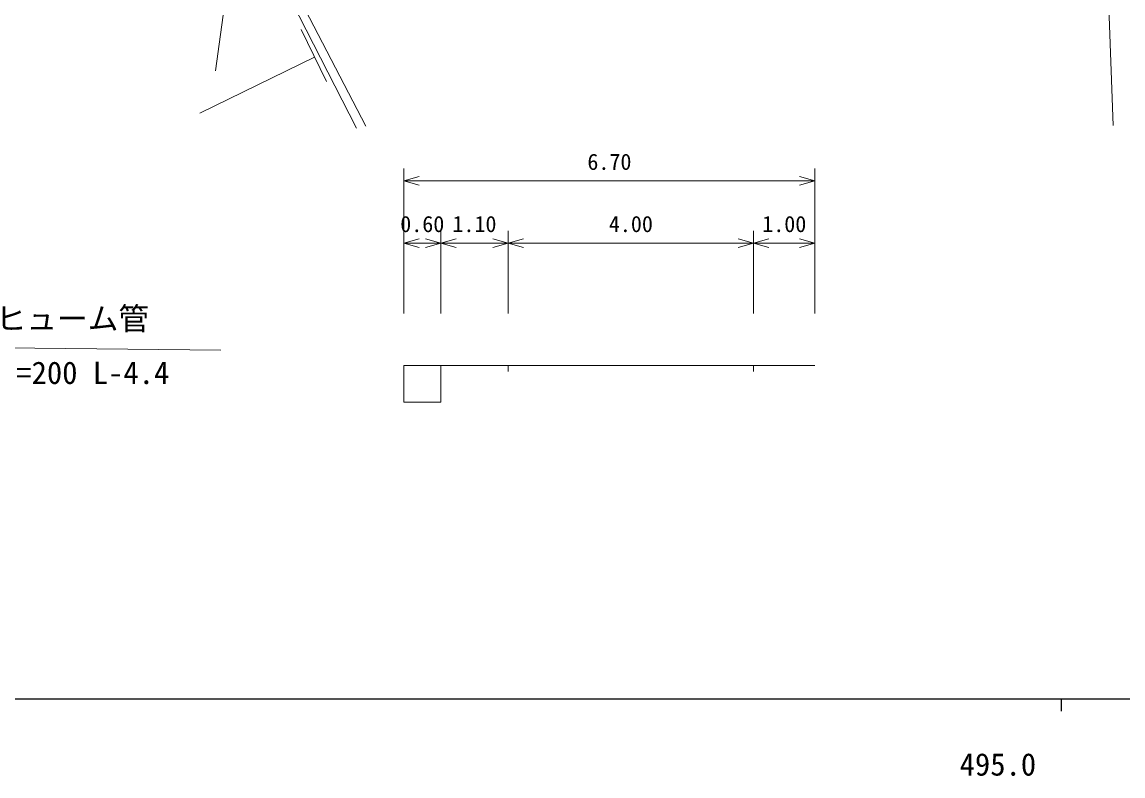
# Model space of a CAD drawing. Units: millimetres, scale not verified, with parts at other scales. Extents: x 40000 to 680000, y 20000 to 380000.
# Drawn here: x 483317 to 573038, y 198715 to 260185 of the extents above; entities that cross this region are included whole.
import ezdxf
from ezdxf.enums import TextEntityAlignment as Align

# ---------------------------------------------------------------- set-up
doc = ezdxf.new("R2010")
doc.units = ezdxf.units.MM
doc.header["$LTSCALE"] = 1000
doc.layers.add('M-TTL-BAND', color=7, linetype='Continuous', lineweight=25)
doc.layers.add('M-WORK', color=1, linetype='Continuous', lineweight=13)
doc.styles.add('ＭＳ ゴシック', font='')
doc.styles.get('ＭＳ ゴシック').set_extended_font_data('MS Gothic')

msp = doc.modelspace()

# ---------------------------------------------------------------- linework, layer by layer
at = {"layer": 'M-TTL-BAND'}
for p, q in [((40000, 205000), (579000, 205000)), ((568000, 205000), (568000, 204000))]:
    msp.add_line(p, q, dxfattribs=at)
at = {"layer": 'M-WORK'}
for p, q in [((570925, 288775), (572233, 251738)), ((500018, 263072), (499085, 256197)), ((510578, 251539), (505316, 261821)), ((511346, 251689), (506383, 261214)), ((506057, 259578), (508131, 255346)), ((507161, 257326), (497819, 252740)), ((514435, 236430), (514435, 248233)), ((547935, 236430), (547935, 248233)), ((514435, 247233), (515685, 247580)), ((514435, 247233), (547935, 247233)), ((514435, 247233), (515685, 246886)), ((547935, 247233), (546685, 247580)), ((547935, 247233), (546685, 246886)), ((517435, 236430), (517435, 243161)), ((522935, 236430), (522935, 243161)), ((542935, 236430), (542935, 243161)), ((514435, 242161), (515685, 242508)), ((517435, 242161), (516185, 242508)), ((517435, 242161), (518685, 242508)), ((522935, 242161), (521685, 242508)), ((522935, 242161), (524185, 242508)), ((542935, 242161), (541685, 242508)), ((542935, 242161), (544185, 242508)), ((547935, 242161), (546685, 242508)), ((514435, 242161), (517435, 242161)), ((514435, 242161), (515685, 241814)), ((517435, 242161), (516185, 241814)), ((517435, 242161), (522935, 242161)), ((517435, 242161), (518685, 241814)), ((522935, 242161), (521685, 241814)), ((522935, 242161), (542935, 242161)), ((522935, 242161), (524185, 241814)), ((542935, 242161), (541685, 241814)), ((542935, 242161), (547935, 242161)), ((542935, 242161), (544185, 241814)), ((547935, 242161), (546685, 241814)), ((522935, 232191), (517435, 232191)), ((522935, 232191), (542935, 232191)), ((522935, 232191), (522935, 231691)), ((542935, 232191), (547935, 232191)), ((542935, 232191), (542935, 231691))]:
    msp.add_line(p, q, dxfattribs=at)
msp.add_lwpolyline([(499515, 233443), (474232, 233710), (469601, 275974)], dxfattribs=at)
msp.add_lwpolyline([(517435, 232191), (517435, 229191), (514435, 229191), (514435, 232191)], close=True, dxfattribs=at)

# ---------------------------------------------------------------- texts
at = {"layer": 'M-TTL-BAND', "style": 'ＭＳ ゴシック'}
msp.add_text('495.0', height=1833, dxfattribs=at).set_placement((562844, 198195), align=Align.BOTTOM_CENTER)
at = {"layer": 'M-WORK', "style": 'ＭＳ ゴシック'}
for s, p in [('6.70', (531185, 247733)), ('0.60', (515935, 242661)), ('1.10', (520185, 242661)), ('4.00', (532935, 242661)), ('1.00', (545435, 242661))]:
    msp.add_text(s, height=1320, dxfattribs=at).set_placement(p, align=Align.BOTTOM_CENTER)
for s, p in [('ヒューム管', (481169, 234543)), ('Φ=200 L-4.4', (480848, 230124))]:
    msp.add_text(s, height=1833, dxfattribs=at).set_placement(p, align=Align.BOTTOM_LEFT)

doc.saveas('drawing.dxf')
